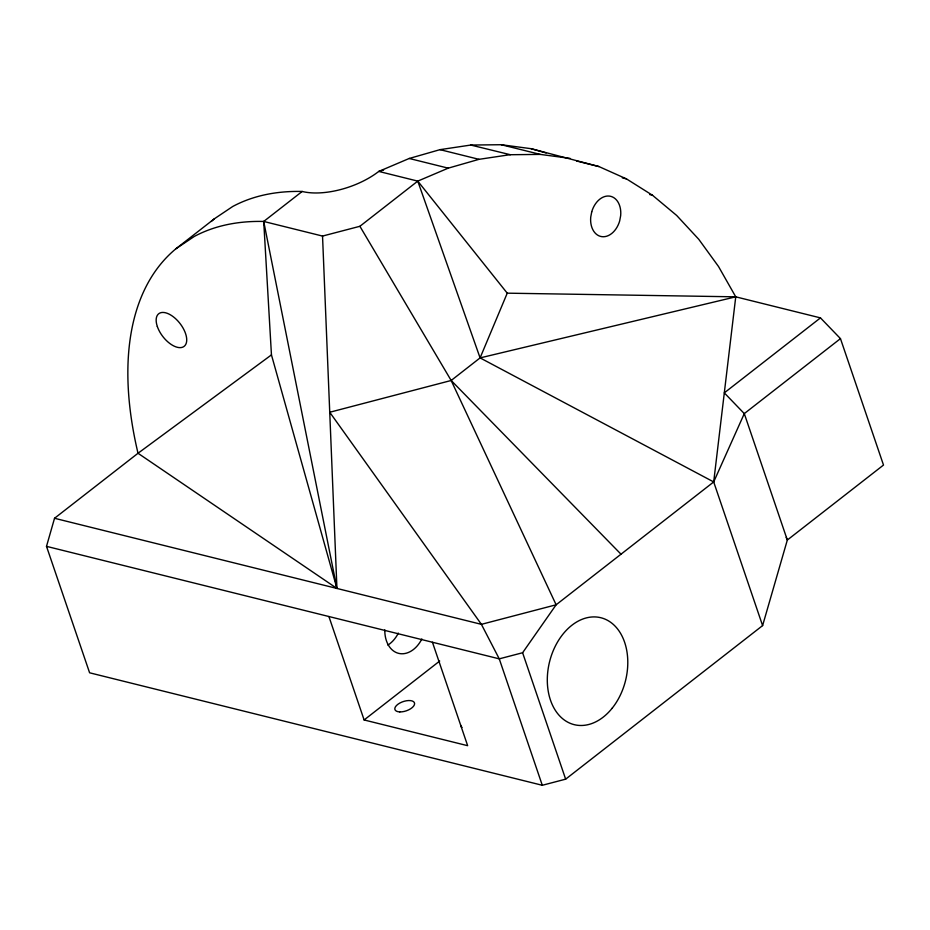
<?xml version="1.0" encoding="UTF-8"?>
<svg xmlns="http://www.w3.org/2000/svg" width="930" height="930" viewBox="0 0 930 930"><rect width="100%" height="100%" fill="white"/><g stroke="black" fill="none" stroke-linecap="round" stroke-linejoin="round"><path stroke-width="1.4" d="M762.6 625.599L713.694 481.938L735.746 296.833L718.53 266.526L698.767 239.301L676.68 215.469L652.5 195.265L626.483 178.897L598.908 166.551L531.065 148.684L501.247 144.72L470.789 145.045L440.006 149.649L409.223 158.472L378.766 171.422A56.486 26.691 -18.8 0 1 302.18 191.464A404.597 211.098 52.1 0 0 232.767 206.46L214.412 218.759L175.944 248.752A404.597 211.098 52.1 0 0 138.012 453.259L54.533 518.277L46.5 546.352L89.606 672.797L542.295 785.28L565.649 779.166L762.6 625.599L787.326 540.039L744.291 413.606L724.307 392.867L820.469 317.886L840.464 338.625L883.5 465.058L787.326 540.039L786.199 537.389M542.295 785.28L499.259 658.847L481.403 624.344L329.743 412.257L451.166 380.486L480.089 357.899L507.245 293.171L417.768 181.118L378.766 171.422L383.59 170.051M46.5 546.352L499.259 658.847L522.602 652.744L556.128 604.791L713.694 481.938L744.291 413.606L840.464 338.625M175.944 248.752L194.312 236.441A404.597 211.098 52.1 0 1 263.713 221.456L322.536 236.069L359.898 226.292L417.768 181.118L448.214 168.156L478.997 159.332L509.78 154.729L540.249 154.403L570.055 158.367M271.455 354.888L138.012 453.259L336.939 588.446L271.455 354.888L263.713 221.456L302.18 191.464M328.906 616.52L364.118 719.96L439.692 661.044M417.768 181.118L480.089 357.899L735.746 296.833L820.469 317.886M507.245 293.171L735.746 296.833M576.623 161.018L598.908 166.551M501.247 144.72L540.249 154.403M622.31 177.863L626.483 178.897M470.789 145.045L510.361 154.729M649.71 194.568L652.5 195.265M440.006 149.649L478.997 159.332M409.223 158.472L448.214 168.156M54.533 518.277L481.403 624.344L556.128 604.791L451.166 380.486L359.898 226.292M364.118 719.96L467.651 745.686L432.438 642.246M531.065 148.684L546.166 152.973M480.089 357.899L713.694 481.938M451.166 380.486L621.008 554.199M522.602 652.744L565.649 779.166M263.713 221.456L336.939 588.446L322.536 236.069M398.342 633.109A28.237 20.065 -76 0 1 387.891 645.083M211.273 221.456A404.597 211.098 52.1 0 1 214.412 218.759M421.871 638.945A28.237 20.065 -76 0 1 398.668 653.371A28.237 20.065 -76 0 1 384.799 629.901M462.047 727.376A10.335 4.883 -18.8 0 1 460.675 725.191M591.724 211.854L590.724 217.155A20.669 14.682 -76 0 0 601.896 236.662A20.669 14.682 -76 0 0 619.682 220.91L620.67 215.62A20.669 14.682 -76 0 0 609.51 196.102A20.669 14.682 -76 0 0 591.724 211.854M157.333 326.535A20.669 10.776 52.1 0 0 183.594 346.727A20.669 10.776 52.1 0 0 173.433 316.874A20.669 10.776 52.1 0 0 157.333 326.535M612.242 708.125A55.102 39.141 -76 0 0 602.687 618.252A55.102 39.141 -76 0 0 547.677 687.224A55.102 39.141 -76 0 0 612.242 708.125M399.819 711.915A10.335 4.883 -18.8 0 0 414.606 703.638A10.335 4.883 -18.8 0 0 399.691 703.127A10.335 4.883 -18.8 0 0 399.819 711.915"/></g></svg>
